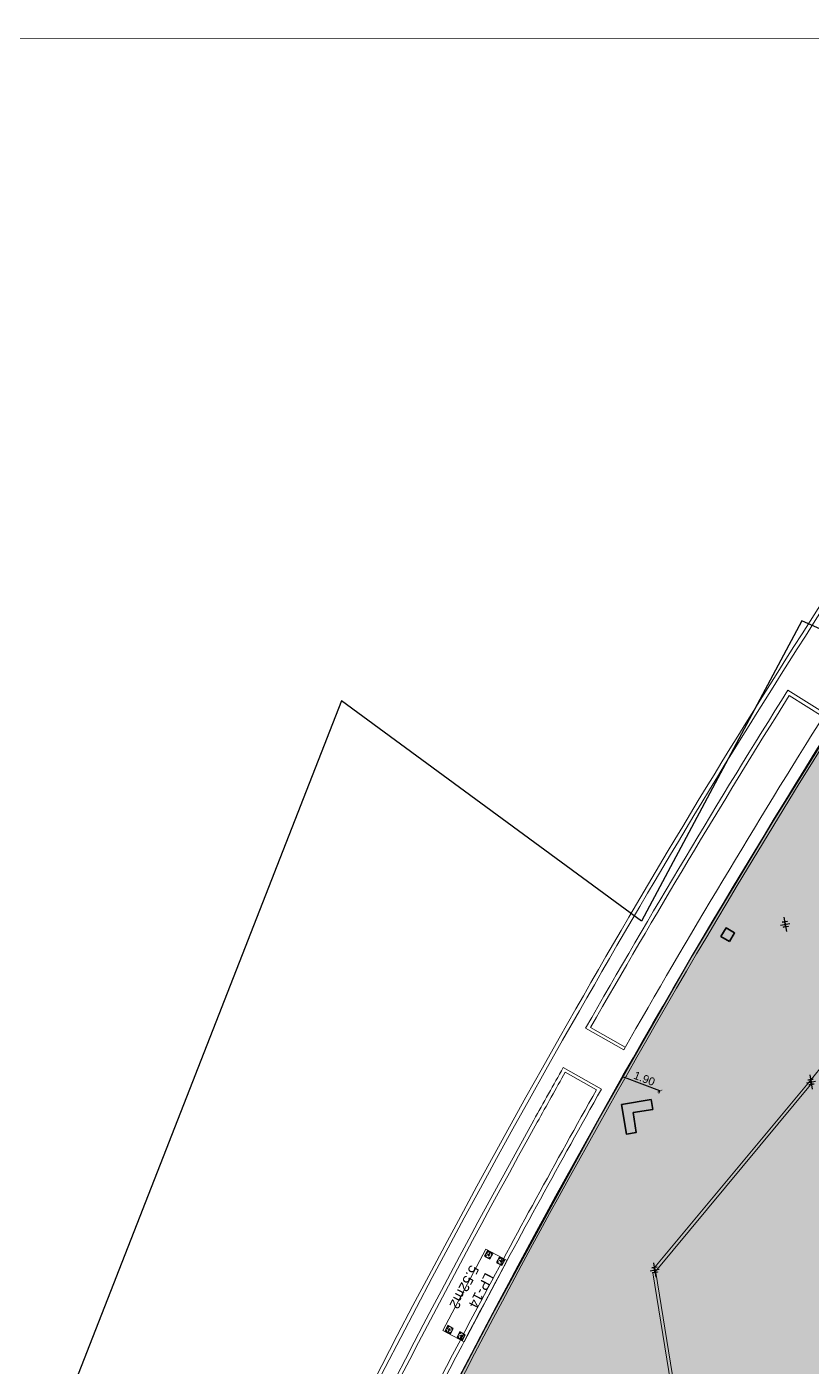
# Model space of a CAD drawing. Header units: metres. Extents: x 2 to 659295185, y -28 to 1124222152.
# Drawn here: x 655440.3 to 655479.5, y 1126763.7 to 1126830.7 of the extents above; entities that cross this region are included whole.
import ezdxf

# ---------------------------------------------------------------- set-up
doc = ezdxf.new("R2010")
doc.units = ezdxf.units.M
doc.header["$MEASUREMENT"] = 0
for name, pattern in [('CONTINUA', [0]), ('DASHDOT', [1, 0.5, -0.25, 0, -0.25]), ('XREF VIALIDAD PORTONES Y ACCESOS 15-07-12LIMPIO$0$ACAD_ISO02W100', [15, 12, -3]), ('XREF VIALIDAD PORTONES Y ACCESOS 15-07-12LIMPIO$0$DASHED2', [0.375, 0.25, -0.125])]:
    doc.linetypes.add(name, pattern=pattern)
doc.layers.get('0').update_dxf_attribs({"linetype": 'CONTINUOUS'})
for name, color, linetype in [('A-PARED', 2, 'CONTINUA'), ('CERCA', 7, 'CONTINUOUS'), ('LP PUBLICIDAD', 7, 'CONTINUOUS'), ('MESAS DE FERIA', 7, 'CONTINUOUS'), ('Parcelas', 140, 'CONTINUOUS'), ('XREF VIALIDAD PORTONES Y ACCESOS 15-07-12LIMPIO$0$cotas', 7, 'CONTINUOUS'), ('XREF VIALIDAD PORTONES Y ACCESOS 15-07-12LIMPIO$0$ejes', 12, 'CONTINUOUS'), ('XREF VIALIDAD PORTONES Y ACCESOS 15-07-12LIMPIO$0$LINDERO DE PARCELA', 7, 'XREF VIALIDAD PORTONES Y ACCESOS 15-07-12LIMPIO$0$DASHED2')]:
    doc.layers.add(name, color=color, linetype=linetype)
for name, color, linetype, lineweight in [('CCSM_C1_CUERPO A$0$A-PARED', 2, 'CONTINUOUS', 0), ('CCSM_XREF ESTRUCTURA15$0$E-CA-COLUMNA', 2, 'CONTINUOUS', 35), ('LOCALES ASIGNADOS', 41, 'DASHDOT', 0), ('XREF VIALIDAD PORTONES Y ACCESOS 15-07-12LIMPIO$0$Base de Publicidad', 10, 'CONTINUOUS', 5), ('XREF VIALIDAD PORTONES Y ACCESOS 15-07-12LIMPIO$0$BROCAL', 9, 'CONTINUOUS', 5), ('XREF VIALIDAD PORTONES Y ACCESOS 15-07-12LIMPIO$0$INVISIBLE', 2, 'XREF VIALIDAD PORTONES Y ACCESOS 15-07-12LIMPIO$0$ACAD_ISO02W100', 20), ('XREF VIALIDAD PORTONES Y ACCESOS 15-07-12LIMPIO$0$PLANCHAS', 3, 'CONTINUOUS', 25)]:
    doc.layers.add(name, color=color, linetype=linetype, lineweight=lineweight)
doc.styles.add('ARIAL', font='txt')
doc.styles.add('CCSM_XREF KIOSKOSE$0$Standard', font='txt')
doc.styles.get("Standard").update_dxf_attribs({"font": 'tahoma.ttf'})
doc.dimstyles.new('ISO-25', dxfattribs={"dimtxt": 2.5, "dimasz": 2.5, "dimexe": 1.25, "dimexo": 0.625, "dimtad": 1, "dimtxsty": 'Standard', "dimcen": 2.5, "dimadec": 0, "dimazin": 0, "dimtfac": 1, "dimtmove": 0, "dimatfit": 3, "dimfxl": 1, "dimarcsym": 0})

# ---------------------------------------------------------------- blocks, each defined once
blk = doc.blocks.new('XREF VIALIDAD PORTONES Y ACCESOS 15-07-12LIMPIO$0$PUBLICIDAD')
at = {"layer": 'XREF VIALIDAD PORTONES Y ACCESOS 15-07-12LIMPIO$0$Base de Publicidad', "extrusion": (-1.3378e-06, 6.44487e-16, 1), "elevation": 1.345}
blk.add_lwpolyline([(-1005622.454, 828995.378), (-1005617.854, 828995.378), (-1005617.854, 828994.178), (-1005622.454, 828994.178)], close=True, dxfattribs=at)
at = {"layer": 'XREF VIALIDAD PORTONES Y ACCESOS 15-07-12LIMPIO$0$cotas'}
for p, q in [((-1005622.4, 828995.232), (-1005622.383, 828995.249)), ((-1005622.138, 828995.232), (-1005622.156, 828995.249)), ((-1005618.17, 828995.232, 0), (-1005618.153, 828995.249, 0)), ((-1005617.908, 828995.232, 0), (-1005617.926, 828995.249, 0)), ((-1005622.4, 828995.005), (-1005622.383, 828994.987)), ((-1005622.4, 828994.552), (-1005622.383, 828994.569)), ((-1005622.138, 828995.005), (-1005622.156, 828994.987)), ((-1005622.138, 828994.552), (-1005622.156, 828994.569)), ((-1005618.17, 828995.005, 0), (-1005618.153, 828994.987, 0)), ((-1005618.17, 828994.552, 0), (-1005618.153, 828994.569, 0)), ((-1005617.908, 828995.005, 0), (-1005617.926, 828994.987, 0)), ((-1005617.908, 828994.552, 0), (-1005617.926, 828994.569, 0)), ((-1005622.4, 828994.325), (-1005622.383, 828994.307)), ((-1005622.138, 828994.325), (-1005622.156, 828994.307)), ((-1005618.17, 828994.325, 0), (-1005618.153, 828994.307, 0)), ((-1005617.908, 828994.325, 0), (-1005617.926, 828994.307, 0))]:
    blk.add_line(p, q, dxfattribs=at)
for centre, start, end in [((-1005622.392, 828995.241), 45, 225), ((-1005622.147, 828995.241), 315, 135), ((-1005618.162, 828995.241, 0), 45, 225), ((-1005617.917, 828995.241, 0), 315, 135), ((-1005622.392, 828994.996), 135, 315), ((-1005622.392, 828994.561), 45, 225), ((-1005622.147, 828994.996), 225, 45), ((-1005622.147, 828994.561), 315, 135), ((-1005618.162, 828994.996, 0), 135, 315), ((-1005618.162, 828994.561, 0), 45, 225), ((-1005617.917, 828994.996, 0), 225, 45), ((-1005617.917, 828994.561, 0), 315, 135), ((-1005622.392, 828994.316), 135, 315), ((-1005622.147, 828994.316), 225, 45), ((-1005618.162, 828994.316, 0), 135, 315), ((-1005617.917, 828994.316, 0), 225, 45)]:
    blk.add_arc(centre, 0.008, start, end, dxfattribs=at)
at = {"layer": 'XREF VIALIDAD PORTONES Y ACCESOS 15-07-12LIMPIO$0$ejes'}
for p, q in [((-1005622.419, 828995.118), (-1005622.194, 828995.118)), ((-1005622.269, 828995.268), (-1005622.269, 828995.043)), ((-1005618.114, 828995.118, 0), (-1005617.889, 828995.118, 0)), ((-1005618.039, 828995.268, 0), (-1005618.039, 828995.043, 0)), ((-1005622.419, 828994.438), (-1005622.194, 828994.438)), ((-1005622.269, 828994.513), (-1005622.269, 828994.288)), ((-1005618.114, 828994.438, 0), (-1005617.889, 828994.438, 0)), ((-1005618.039, 828994.513, 0), (-1005618.039, 828994.288, 0))]:
    blk.add_line(p, q, dxfattribs=at)
at = {"layer": 'XREF VIALIDAD PORTONES Y ACCESOS 15-07-12LIMPIO$0$INVISIBLE'}
for points in [[(-1005622.352, 828995.212), (-1005622.363, 828995.201), (-1005622.397, 828995.235, -1), (-1005622.386, 828995.246), (-1005622.352, 828995.212)], [(-1005622.187, 828995.212), (-1005622.176, 828995.201), (-1005622.141, 828995.235, 1), (-1005622.153, 828995.246), (-1005622.187, 828995.212)], [(-1005622.352, 828995.025), (-1005622.363, 828995.036), (-1005622.397, 828995.002, 1), (-1005622.386, 828994.99), (-1005622.352, 828995.025)], [(-1005622.352, 828994.532), (-1005622.363, 828994.521), (-1005622.397, 828994.555, -1), (-1005622.386, 828994.566), (-1005622.352, 828994.532)], [(-1005622.187, 828995.025), (-1005622.176, 828995.036), (-1005622.141, 828995.002, -1), (-1005622.153, 828994.99), (-1005622.187, 828995.025)], [(-1005622.187, 828994.532), (-1005622.176, 828994.521), (-1005622.141, 828994.555, 1), (-1005622.153, 828994.566), (-1005622.187, 828994.532)], [(-1005622.352, 828994.345), (-1005622.363, 828994.356), (-1005622.397, 828994.322, 1), (-1005622.386, 828994.31), (-1005622.352, 828994.345)], [(-1005622.187, 828994.345), (-1005622.176, 828994.356), (-1005622.141, 828994.322, -1), (-1005622.153, 828994.31), (-1005622.187, 828994.345)]]:
    blk.add_lwpolyline(points, format="xyb", dxfattribs=at)
at = {"layer": 'XREF VIALIDAD PORTONES Y ACCESOS 15-07-12LIMPIO$0$INVISIBLE', "elevation": 0}
for points in [[(-1005618.122, 828995.212), (-1005618.133, 828995.201), (-1005618.167, 828995.235, -1), (-1005618.156, 828995.246), (-1005618.122, 828995.212)], [(-1005617.957, 828995.212), (-1005617.946, 828995.201), (-1005617.911, 828995.235, 1), (-1005617.923, 828995.246), (-1005617.957, 828995.212)], [(-1005618.122, 828995.025), (-1005618.133, 828995.036), (-1005618.167, 828995.002, 1), (-1005618.156, 828994.99), (-1005618.122, 828995.025)], [(-1005618.122, 828994.532), (-1005618.133, 828994.521), (-1005618.167, 828994.555, -1), (-1005618.156, 828994.566), (-1005618.122, 828994.532)], [(-1005617.957, 828995.025), (-1005617.946, 828995.036), (-1005617.911, 828995.002, -1), (-1005617.923, 828994.99), (-1005617.957, 828995.025)], [(-1005617.957, 828994.532), (-1005617.946, 828994.521), (-1005617.911, 828994.555, 1), (-1005617.923, 828994.566), (-1005617.957, 828994.532)], [(-1005618.122, 828994.345), (-1005618.133, 828994.356), (-1005618.167, 828994.322, 1), (-1005618.156, 828994.31), (-1005618.122, 828994.345)], [(-1005617.957, 828994.345), (-1005617.946, 828994.356), (-1005617.911, 828994.322, -1), (-1005617.923, 828994.31), (-1005617.957, 828994.345)]]:
    blk.add_lwpolyline(points, format="xyb", dxfattribs=at)
at = {"layer": 'XREF VIALIDAD PORTONES Y ACCESOS 15-07-12LIMPIO$0$PLANCHAS'}
for points in [[(-1005622.119, 828995.268), (-1005622.419, 828995.268), (-1005622.419, 828994.968), (-1005622.119, 828994.968)], [(-1005622.119, 828994.588), (-1005622.419, 828994.588), (-1005622.419, 828994.288), (-1005622.119, 828994.288)]]:
    blk.add_lwpolyline(points, close=True, dxfattribs=at)
at = {"layer": 'XREF VIALIDAD PORTONES Y ACCESOS 15-07-12LIMPIO$0$PLANCHAS', "elevation": 0}
for points in [[(-1005617.889, 828995.268), (-1005618.189, 828995.268), (-1005618.189, 828994.968), (-1005617.889, 828994.968)], [(-1005617.889, 828994.588), (-1005618.189, 828994.588), (-1005618.189, 828994.288), (-1005617.889, 828994.288)]]:
    blk.add_lwpolyline(points, close=True, dxfattribs=at)
blk = doc.blocks.new('CCSM_XREF ESTRUCTURA15$0$CCSM_COLUMNA REC')
at = {"layer": 'CCSM_XREF ESTRUCTURA15$0$E-CA-COLUMNA'}
blk.add_lwpolyline([(-0.25, -0.25), (0.25, -0.25), (0.25, 0.25), (-0.25, 0.25)], close=True, dxfattribs=at)
blk = doc.blocks.new('CCSM_XREF ESTRUCTURA15$0$COLESQ_A490')
at = {"layer": 'CCSM_XREF ESTRUCTURA15$0$E-CA-COLUMNA'}
for points in [[(-0.25, -0.25), (-1.25, -0.25), (-1.25, 0.25), (0.25, 0.25), (0.25, 0.25)], [(-0.25, -0.25), (-0.25, -1.25), (0.25, -1.25), (0.25, 0.25), (0.25, 0.25)]]:
    blk.add_lwpolyline(points, dxfattribs=at)
blk = doc.blocks.new('Columna')
at = {"layer": 'A-PARED', "color": 0, "linetype": 'DASHDOT', "ltscale": 1.5}
blk.add_line((492.48, -544.392), (492.48, -543.668), dxfattribs=at)
at = {"layer": 'A-PARED', "color": 0, "linetype": 'DASHDOT'}
blk.add_line((492.713, -544.03), (492.246, -544.03), dxfattribs=at)
at = {"layer": 'A-PARED', "color": 6, "ltscale": 0.01}
blk.add_lwpolyline([(492.605, -544.16), (492.355, -544.16), (492.355, -544.15), (492.475, -544.15), (492.475, -543.91), (492.355, -543.91), (492.355, -543.9), (492.605, -543.9), (492.605, -543.91), (492.485, -543.91), (492.485, -544.15), (492.605, -544.15)], close=True, dxfattribs=at)
blk = doc.blocks.new('_ArchTick')
at = {"color": 0, "linetype": 'ByBlock', "const_width": 0.15}
blk.add_lwpolyline([(-0.5, -0.5), (0.5, 0.5)], dxfattribs=at)
blk = doc.blocks.new('*D2168')
at = {"layer": 'MESAS DE FERIA', "color": 0, "lineweight": -2, "transparency": 16777216}
for p, q in [((655470.146, 1126778.191), (655470.153, 1126778.209)), ((655471.912, 1126777.51), (655470.146, 1126778.191)), ((655471.867, 1126777.393), (655471.919, 1126777.528))]:
    blk.add_line(p, q, dxfattribs=at)
at = {"layer": 'MESAS DE FERIA', "color": 0, "lineweight": -2, "transparency": 16777216, "xscale": 0.2, "yscale": 0.2, "zscale": 0.2}
for p, rotation in [((655470.146, 1126778.191), 158.9136435386738), ((655471.912, 1126777.51), 338.9136435386738)]:
    blk.add_blockref('_ArchTick', p, dxfattribs=dict(at, rotation=rotation))
at = {"layer": 'MESAS DE FERIA', "color": 0, "transparency": 16777216, "insert": (655471.137, 1126778.13), "char_height": 0.4, "attachment_point": 5, "rotation": 338.91364, "style": 'ARIAL'}
blk.add_mtext('1.90', dxfattribs=at)

msp = doc.modelspace()

# ---------------------------------------------------------------- hatches: boundary and pattern name
at = {"layer": 'LOCALES ASIGNADOS'}
msp.add_hatch(color=256, dxfattribs=at).paths.add_polyline_path([(655552.0475, 1126766.2036), (655481.9173, 1126797.9895), (655477.5131, 1126790.9099), (655473.5315, 1126784.2823), (655468.8767, 1126776.1437), (655463.5388, 1126766.3475), (655461.3917, 1126762.2727), (655460.3726, 1126760.2599), (655457.5102, 1126754.5906), (655453.7975, 1126746.8941), (655450.9417, 1126740.6836), (655446.1355, 1126729.7442), (655441.9098, 1126719.3699), (655440.9385, 1126716.7924), (655462.8638, 1126708.3455), (655463.9885, 1126701.2842), (655471.536, 1126655.2372), (655553.5835, 1126668.8883), (655553.0078, 1126672.4046), (655567.0451, 1126674.7032)])

# ---------------------------------------------------------------- linework, layer by layer
msp.add_lwpolyline([(655471.6126, 1126655.25), (655553.5834, 1126668.8883), (655553.0076, 1126672.4046), (655567.045, 1126674.7031), (655552.0473, 1126766.2035), (655481.9172, 1126797.9895), (655477.5129, 1126790.9098), (655473.5313, 1126784.2823), (655468.8766, 1126776.1437), (655463.5386, 1126766.3474), (655461.3916, 1126762.2726), (655460.3725, 1126760.2599), (655457.5101, 1126754.5906), (655453.7973, 1126746.8941), (655450.9415, 1126740.6836), (655446.1353, 1126729.7441), (655441.9096, 1126719.3698), (655434.3244, 1126698.7954), (655428.6842, 1126681.1389), (655469.2363, 1126669.8084), (655471.5359, 1126655.2372), (655471.6126, 1126655.2498)])
at = {"layer": 'CCSM_C1_CUERPO A$0$A-PARED', "lineweight": 5}
for p, q in [((655479.4066, 1126778.0059), (655486.9986, 1126787.3855)), ((655471.667, 1126768.7017), (655479.4073, 1126778.0066)), ((655471.6734, 1126768.4748), (655479.5226, 1126777.9107)), ((655473.9701, 1126753.6772), (655471.5537, 1126768.4196)), ((655474.1182, 1126753.7015), (655471.7017, 1126768.4439))]:
    msp.add_line(p, q, dxfattribs=at)
for radius, start in [(466.3462, 147.621322), (466.1962, 147.600118)]:
    msp.add_arc((655875.6654, 1126548.1328), radius, start, 155.41887, dxfattribs=at)
at = {"layer": 'CERCA', "lineweight": 0}
msp.add_line((653807.4947, 1126830.69), (662151.2419, 1126827.7709), dxfattribs=at)
at = {"layer": 'Parcelas', "lineweight": -3}
msp.add_lwpolyline([(655583, 1126591), (655553, 1126768), (655479, 1126801), (655471, 1126786), (655456, 1126797), (655420, 1126705)], dxfattribs=at)
at = {"layer": 'XREF VIALIDAD PORTONES Y ACCESOS 15-07-12LIMPIO$0$BROCAL', "ltscale": 0.1}
for p, q in [((655470.1056, 1126779.5631), (655468.2012, 1126780.6495)), ((655470.18, 1126779.6934), (655468.4493, 1126780.6807)), ((655468.9957, 1126777.6072), (655467.0864, 1126778.6844))]:
    msp.add_line(p, q, dxfattribs=at)
for points in [[(655422.4966, 1126673.8599, -0.0086775), (655425.1961, 1126682.3746, -0.0577359), (655467.7146, 1126781.6121, -0.0138606), (655480.2382, 1126802.264)], [(655422.6882, 1126673.8028, -0.0086809), (655425.3868, 1126682.3142, -0.0577379), (655467.8883, 1126781.5129, -0.0138577), (655480.4035, 1126802.1512, -0.000191), (655480.4065, 1126802.1554, -0.000191)], [(655478.3119, 1126797.5466, 0.0103959), (655468.2012, 1126780.6495)], [(655480.0681, 1126796.2084), (655478.3751, 1126797.2708, 0.010211), (655468.4493, 1126780.6807)], [(655470.1056, 1126779.5631, -0.0104942), (655480.1744, 1126796.3778), (655478.3118, 1126797.5466)], [(655467.0864, 1126778.6844, 0.0015953), (655465.6099, 1126776.0476, 0.0164129), (655451.4522, 1126748.4842), (655453.4414, 1126747.5445, -0.0118097), (655462.9563, 1126766.5588, -0.0067417), (655468.9957, 1126777.6072, -0.0067417)]]:
    msp.add_lwpolyline(points, format="xyb", dxfattribs=at)
msp.add_lwpolyline([(655468.7478, 1126777.5749), (655467.1869, 1126778.4555, 0.0015161), (655465.7847, 1126775.9505, 0.0163069), (655451.7186, 1126748.5796), (655453.3459, 1126747.8108, -0.0116986), (655462.7796, 1126766.6525, -0.0066614)], format="xyb", close=True, dxfattribs=at)

# ---------------------------------------------------------------- block references
at = {"layer": 'A-PARED', "color": 5, "lineweight": 5, "ltscale": 0.01, "rotation": 189.308592857049}
for p in [(656052.165, 1126328.6353), (656053.4571, 1126320.7524), (656045.6453, 1126311.3614)]:
    msp.add_blockref('Columna', p, dxfattribs=at)
at = {"layer": 'CCSM_XREF ESTRUCTURA15$0$E-CA-COLUMNA', "lineweight": 5}
for name, p, rotation in [('CCSM_XREF ESTRUCTURA15$0$CCSM_COLUMNA REC', (655475.3039, 1126785.3201), 59.34995956774939), ('CCSM_XREF ESTRUCTURA15$0$COLESQ_A490', (655470.2833, 1126776.6335), 99.3086014825964)]:
    msp.add_blockref(name, p, dxfattribs=dict(at, rotation=rotation))
at = {"layer": 'XREF VIALIDAD PORTONES Y ACCESOS 15-07-12LIMPIO$0$LINDERO DE PARCELA', "rotation": 242.144639639718}
msp.add_blockref('XREF VIALIDAD PORTONES Y ACCESOS 15-07-12LIMPIO$0$PUBLICIDAD', (-547343.5153, 625008.8674, 0), dxfattribs=at)

# ---------------------------------------------------------------- texts
at = {"layer": 'LP PUBLICIDAD', "insert": (655463.6387, 1126768.2377), "char_height": 0.2, "attachment_point": 1, "rotation": 242.324282, "style": 'CCSM_XREF KIOSKOSE$0$Standard'}
msp.add_mtext_dynamic_manual_height_columns('\\pt2.6;{\\fArial|b0|i0|c0|p34;\\H2.5x;LP-14\\P5.52m2}', width=7.561207, gutter_width=1, heights=[0], dxfattribs=at)

# ---------------------------------------------------------------- dimensions: what is measured, and where the dimension line sits
at = {"layer": 'MESAS DE FERIA'}
dim = msp.add_linear_dim(base=(655470.1457, 1126778.1907), p1=(655471.5573, 1126776.589), p2=(655470.0566, 1126777.9597), angle=338.913644, text='1.90', dimstyle='ISO-25', override={"dimtxt": 0.4, "dimasz": 0.2, "dimexe": 0.02, "dimexo": 0.4, "dimgap": 0.1, "dimzin": 1, "dimtxsty": 'ARIAL', "dimblk": 'ArchTick', "dimadec": 3, "dimtix": 1, "dimtmove": 2, "dimldrblk": 'ArchTick', "dimfxl": 0.125, "dimfxlon": 1, "dimarcsym": 1}, dxfattribs=at)
dim.commit()
dim.dimension.update_dxf_attribs({"geometry": '*D2168', "text_midpoint": (655471.1369, 1126778.1301)})

doc.saveas('drawing.dxf')
